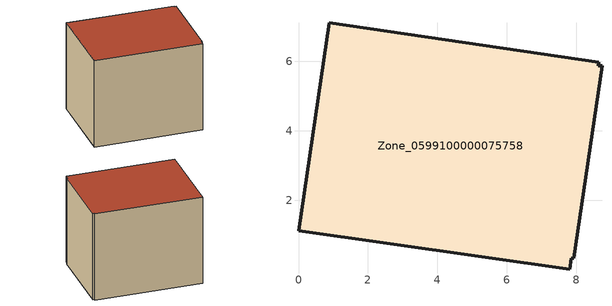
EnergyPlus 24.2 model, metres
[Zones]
Zone_0599100000075758
 floor ground (C_G): 8.65,5.97 8.64,5.87 8.74,5.88 7.93,0.33 7.86,0.34 7.82,0.01 0,1.12 0.88,7.12 z0
 wall outside (C_F): 0,1.12 7.82,0.01 7.86,0.34 7.93,0.33 8.74,5.88 8.64,5.87 8.65,5.97 0.88,7.12 0,1.12 z0:6.69
 roof outside (C_R): 8.74,5.88 8.64,5.87 8.65,5.97 0.88,7.12 0,1.12 7.82,0.01 7.86,0.34 7.93,0.33 z6.69
[BUILDING]
Pand.0599100000075758: North Axis=0; Terrain=City; Loads Convergence Tolerance Value=0.04; Temperature Convergence Tolerance Value=0.4; Solar Distribution=FullExterior; Maximum Number of Warmup Days=25; Minimum Number of Warmup Days=1
[Site:Location]
Rotterdam.The.Hague.AP_ZH_NLD Design_Conditions: Latitude=51.96; Longitude=4.45; Time Zone=1; Elevation=-4.5
[SITE:GROUNDTEMPERATURE:BUILDINGSURFACE]
18, 18, 18, 18, 18, 18, 18, 18, 18, 18, 18, 18
[MATERIAL] Thermal Absorptance=0.9; Solar Absorptance=0.7; Visible Absorptance=0.7
Name | Roughness | Thickness | Conductivity | Density | Specific Heat
G.TI.1946-1964 | MediumSmooth | 0.15 | 1 | 540 | 1210
F.TI.1946-1964 | Rough | 0.3 | 0.857143 | 1920 | 840
R.TI.1946-1964 | MediumRough | 0.2 | 0.277778 | 1500 | 1000
[CONSTRUCTION]
C_G: G.TI.1946-1964
C_F: F.TI.1946-1964
C_R: R.TI.1946-1964
[ZONE]
Zone_0599100000075758: Type=1; Multiplier=1; Ceiling Height=Autocalculate; Volume=Autocalculate; Floor Area=autocalculate; Part of Total Floor Area=Yes
[ZONEINFILTRATION:DESIGNFLOWRATE]
Infil_Zone_0599100000075758: Zone or ZoneList or Space or SpaceList=Zone_0599100000075758; Schedule=AlwaysOn; Design Flow Rate Calculation Method=Flow/Area; Flow Rate per Floor Area=0.003; Constant Term Coefficient=1; Temperature Term Coefficient=0; Velocity Term Coefficient=0; Velocity Squared Term Coefficient=0
[HVACTEMPLATE:ZONE:IDEALLOADSAIRSYSTEM]
Zone_0599100000075758: Maximum Heating Supply Air Temperature=50; Minimum Cooling Supply Air Temperature=13; Maximum Heating Supply Air Humidity Ratio=0.0156; Minimum Cooling Supply Air Humidity Ratio=0.0077; Heating Limit=NoLimit; Cooling Limit=NoLimit; Dehumidification Control Type=ConstantSensibleHeatRatio; Cooling Sensible Heat Ratio=0.7; Dehumidification Setpoint=60; Humidification Control Type=None; Humidification Setpoint=30; Outdoor Air Method=None; Outdoor Air Flow Rate per Person=0.00944; Outdoor Air Flow Rate per Zone Floor Area=0; Outdoor Air Flow Rate per Zone=0; Demand Controlled Ventilation Type=None; Outdoor Air Economizer Type=NoEconomizer; Heat Recovery Type=None; Sensible Heat Recovery Effectiveness=0.7; Latent Heat Recovery Effectiveness=0.65
[ZONECONTROL:THERMOSTAT]
ThermostatControl_Zone_0599100000075758: Zone or ZoneList=Zone_0599100000075758; Control Type Schedule=DualSetpointControlType; Control 1=Thermostat_Zone_0599100000075758; Temperature Difference Between Cutout And Setpoint=0
[THERMOSTATSETPOINT:DUALSETPOINT]
Thermostat_Zone_0599100000075758: Heating Setpoint Temperature Schedule=HeatingSetpoint_Zone_0599100000075758; Cooling Setpoint Temperature Schedule=CoolingSetpoint_Zone_0599100000075758
[SCHEDULE:COMPACT]
HeatingSetpoint_Zone_0599100000075758: Through: 12/31, For: AllDays, Until: 24:00, 21
CoolingSetpoint_Zone_0599100000075758: Through: 12/31, For: AllDays, Until: 24:00, 24
DualSetpointControlType: Through: 12/31, For: AllDays, Until: 24:00, 4
AlwaysOn: Through: 12/31, For: AllDays, Until: 24:00, 1
